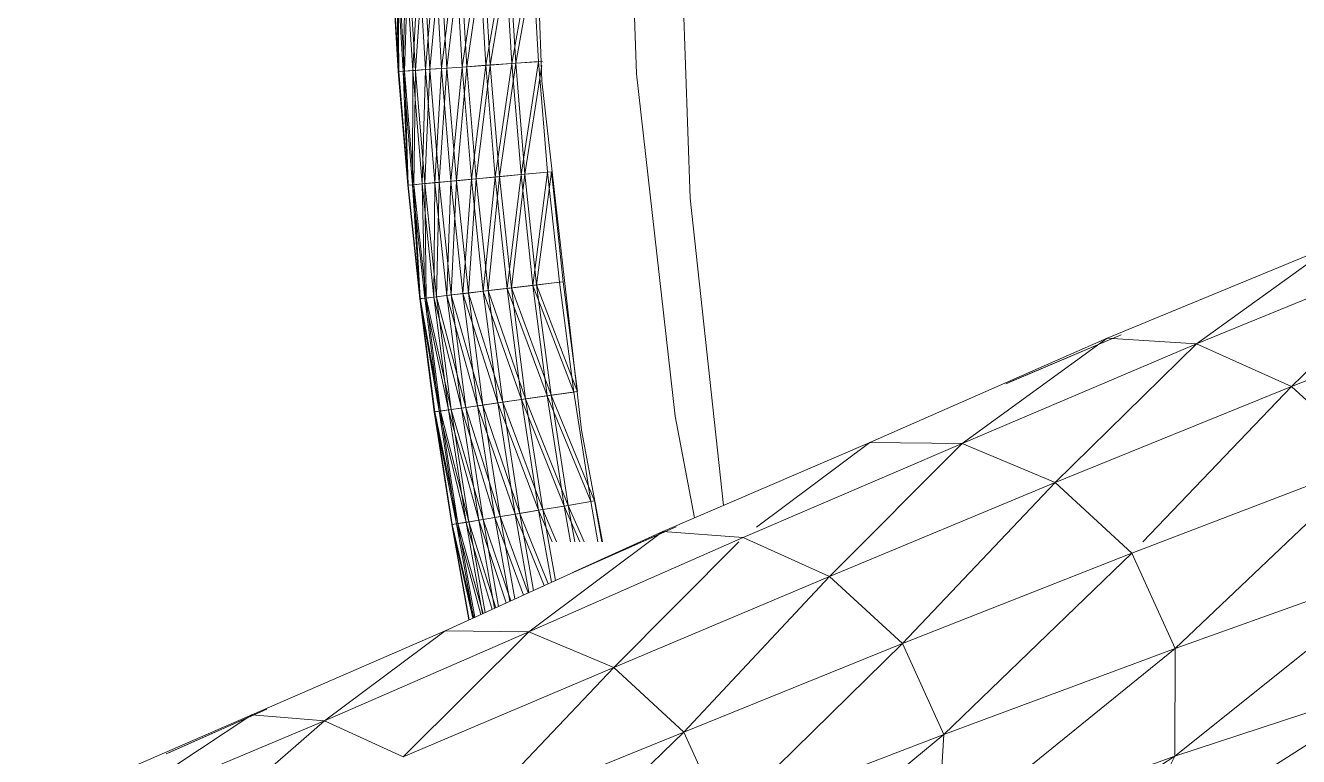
# Model space of a CAD drawing. Header units: millimetres. Extents: x -8591 to 7092, y -1621 to 14390.
# Drawn here: x -4582.94 to -4544.61, y 2624.65 to 2646.67 of the extents above; entities that cross this region are included whole.
import ezdxf

# ---------------------------------------------------------------- set-up
doc = ezdxf.new("R2010")
doc.units = ezdxf.units.MM
doc.layers.add('G-IMPT', color=8, linetype='Continuous', lineweight=9)
doc.layers.add('I-FURN', color=30, linetype='Continuous', lineweight=9)

# ---------------------------------------------------------------- blocks, each defined once
blk = doc.blocks.new('Artificial banana plant 1500mm - Family 4__C1-728657-Begane grond')
at = {"layer": 'G-IMPT'}
for p, q in [((-154.628, -11.871), (-155.018, -1.291)), ((-152.168, -1.291), (-151.778, -11.658)), ((-150.168, -15.409), (-150.518, -5.319)), ((-157.028, -11.457), (-156.518, -8.038)), ((-157.028, -11.457), (-156.518, -8.038)), ((-156.388, -8.032), (-156.888, -11.446)), ((-156.388, -8.032), (-156.888, -11.446)), ((-156.318, -11.405), (-156.518, -8.038)), ((-156.318, -11.405), (-156.518, -8.038)), ((-156.388, -8.032), (-156.188, -11.396)), ((-156.388, -8.032), (-156.188, -11.396)), ((-156.318, -11.405), (-155.728, -8.001)), ((-156.318, -11.405), (-155.728, -8.001)), ((-155.608, -7.995), (-156.188, -11.396)), ((-155.608, -7.995), (-156.188, -11.396)), ((-155.538, -11.35), (-155.728, -8.001)), ((-155.538, -11.35), (-155.728, -8.001)), ((-155.608, -7.995), (-155.418, -11.341)), ((-155.608, -7.995), (-155.418, -11.341)), ((-155.538, -11.35), (-154.928, -7.963)), ((-155.538, -11.35), (-154.928, -7.963)), ((-154.808, -7.957), (-155.418, -11.341)), ((-154.808, -7.957), (-155.418, -11.341)), ((-154.728, -11.294), (-154.928, -7.963)), ((-154.728, -11.294), (-154.928, -7.963)), ((-158.958, -11.593), (-159.158, -8.161)), ((-158.958, -11.593), (-159.158, -8.161)), ((-159.148, -8.161), (-158.938, -11.592)), ((-159.148, -8.161), (-158.958, -11.593)), ((-159.148, -8.161), (-158.938, -11.592)), ((-159.148, -8.161), (-158.958, -11.593)), ((-159.008, -8.155), (-158.808, -11.582)), ((-159.008, -8.155), (-158.958, -11.593)), ((-159.008, -8.155), (-158.808, -11.582)), ((-159.008, -8.155), (-158.958, -11.593)), ((-158.968, -8.153), (-158.938, -11.592)), ((-158.968, -8.153), (-158.768, -11.579)), ((-158.968, -8.153), (-158.938, -11.592)), ((-158.968, -8.153), (-158.768, -11.579)), ((-158.808, -11.582), (-158.728, -8.142)), ((-158.808, -11.582), (-158.728, -8.142)), ((-158.648, -8.138), (-158.768, -11.579)), ((-158.648, -8.138), (-158.768, -11.579)), ((-158.518, -11.561), (-158.728, -8.142)), ((-158.518, -11.561), (-158.728, -8.142)), ((-158.648, -8.138), (-158.438, -11.557)), ((-158.648, -8.138), (-158.438, -11.557)), ((-158.338, -8.124), (-158.518, -11.561)), ((-158.338, -8.124), (-158.518, -11.561)), ((-158.198, -8.116), (-158.438, -11.557)), ((-158.198, -8.116), (-158.438, -11.557)), ((-158.338, -8.124), (-158.138, -11.535)), ((-158.338, -8.124), (-158.138, -11.535)), ((-158.198, -8.116), (-157.998, -11.524)), ((-158.198, -8.116), (-157.998, -11.524)), ((-158.138, -11.535), (-157.848, -8.101)), ((-158.138, -11.535), (-157.848, -8.101)), ((-157.688, -8.093), (-157.998, -11.524)), ((-157.688, -8.093), (-157.998, -11.524)), ((-157.648, -11.5), (-157.848, -8.101)), ((-157.648, -11.5), (-157.848, -8.101)), ((-157.688, -8.093), (-157.488, -11.488)), ((-157.688, -8.093), (-157.488, -11.488)), ((-157.648, -11.5), (-157.228, -8.072)), ((-157.648, -11.5), (-157.228, -8.072)), ((-157.088, -8.065), (-157.488, -11.488)), ((-157.088, -8.065), (-157.488, -11.488)), ((-157.028, -11.457), (-157.228, -8.072)), ((-157.028, -11.457), (-157.228, -8.072)), ((-157.088, -8.065), (-156.888, -11.446)), ((-157.088, -8.065), (-156.888, -11.446)), ((-157.488, -11.488), (-157.998, -11.524)), ((-157.488, -11.488), (-157.998, -11.524)), ((-157.718, -14.928), (-157.488, -11.488)), ((-157.718, -14.928), (-157.488, -11.488)), ((-157.028, -11.457), (-157.648, -11.5)), ((-157.028, -11.457), (-157.648, -11.5)), ((-157.488, -11.488), (-156.888, -11.446)), ((-157.488, -11.488), (-156.888, -11.446)), ((-157.198, -14.879), (-157.488, -11.488)), ((-157.198, -14.879), (-157.488, -11.488)), ((-157.368, -14.894), (-157.028, -11.457)), ((-157.368, -14.894), (-157.028, -11.457)), ((-157.198, -14.879), (-156.888, -11.446)), ((-157.198, -14.879), (-156.888, -11.446)), ((-157.028, -11.457), (-156.318, -11.405)), ((-157.028, -11.457), (-156.318, -11.405)), ((-156.748, -14.836), (-157.028, -11.457)), ((-156.748, -14.836), (-157.028, -11.457)), ((-156.188, -11.396), (-156.888, -11.446)), ((-156.188, -11.396), (-156.888, -11.446)), ((-156.608, -14.821), (-156.888, -11.446)), ((-156.608, -14.821), (-156.888, -11.446)), ((-156.748, -14.836), (-156.318, -11.405)), ((-156.748, -14.836), (-156.318, -11.405)), ((-156.608, -14.821), (-156.188, -11.396)), ((-156.608, -14.821), (-156.188, -11.396)), ((-155.538, -11.35), (-156.318, -11.405)), ((-155.538, -11.35), (-156.318, -11.405)), ((-156.038, -14.769), (-156.318, -11.405)), ((-156.038, -14.769), (-156.318, -11.405)), ((-156.188, -11.396), (-155.418, -11.341)), ((-156.188, -11.396), (-155.418, -11.341)), ((-155.908, -14.757), (-156.188, -11.396)), ((-155.908, -14.757), (-156.188, -11.396)), ((-156.038, -14.769), (-155.538, -11.35)), ((-156.038, -14.769), (-155.538, -11.35)), ((-155.908, -14.757), (-155.418, -11.341)), ((-155.908, -14.757), (-155.418, -11.341)), ((-155.538, -11.35), (-154.728, -11.294)), ((-155.538, -11.35), (-154.728, -11.294)), ((-155.258, -14.695), (-155.538, -11.35)), ((-155.258, -14.695), (-155.538, -11.35)), ((-154.608, -11.285), (-155.418, -11.341)), ((-154.608, -11.285), (-155.418, -11.341)), ((-155.138, -14.684), (-155.418, -11.341)), ((-155.138, -14.684), (-155.418, -11.341)), ((-155.258, -14.695), (-154.728, -11.294)), ((-155.258, -14.695), (-154.728, -11.294)), ((-155.138, -14.684), (-154.628, -11.413)), ((-155.138, -14.684), (-154.628, -11.413)), ((-154.458, -14.619), (-154.728, -11.294)), ((-154.458, -14.619), (-154.728, -11.294)), ((-158.808, -11.582), (-158.958, -11.593)), ((-158.808, -11.582), (-158.958, -11.593)), ((-158.938, -11.592), (-158.958, -11.593)), ((-158.938, -11.592), (-158.958, -11.593)), ((-158.668, -15.018), (-158.958, -11.593)), ((-158.668, -15.018), (-158.958, -11.593)), ((-158.938, -11.592), (-158.768, -11.579)), ((-158.938, -11.592), (-158.768, -11.579)), ((-158.658, -15.015), (-158.938, -11.592)), ((-158.668, -15.018), (-158.938, -11.592)), ((-158.658, -15.015), (-158.938, -11.592)), ((-158.668, -15.018), (-158.938, -11.592)), ((-158.808, -11.582), (-158.518, -11.561)), ((-158.808, -11.582), (-158.518, -11.561)), ((-158.528, -15.004), (-158.808, -11.582)), ((-158.668, -15.018), (-158.808, -11.582)), ((-158.528, -15.004), (-158.808, -11.582)), ((-158.668, -15.018), (-158.808, -11.582)), ((-158.438, -11.557), (-158.768, -11.579)), ((-158.438, -11.557), (-158.768, -11.579)), ((-158.488, -15), (-158.768, -11.579)), ((-158.658, -15.015), (-158.768, -11.579)), ((-158.488, -15), (-158.768, -11.579)), ((-158.658, -15.015), (-158.768, -11.579)), ((-158.528, -15.004), (-158.518, -11.561)), ((-158.528, -15.004), (-158.518, -11.561)), ((-158.138, -11.535), (-158.518, -11.561)), ((-158.138, -11.535), (-158.518, -11.561)), ((-158.238, -14.977), (-158.518, -11.561)), ((-158.238, -14.977), (-158.518, -11.561)), ((-158.488, -15), (-158.438, -11.557)), ((-158.488, -15), (-158.438, -11.557)), ((-158.438, -11.557), (-157.998, -11.524)), ((-158.438, -11.557), (-157.998, -11.524)), ((-158.158, -14.968), (-158.438, -11.557)), ((-158.158, -14.968), (-158.438, -11.557)), ((-158.238, -14.977), (-158.138, -11.535)), ((-158.238, -14.977), (-158.138, -11.535)), ((-158.158, -14.968), (-157.998, -11.524)), ((-158.158, -14.968), (-157.998, -11.524)), ((-158.138, -11.535), (-157.648, -11.5)), ((-158.138, -11.535), (-157.648, -11.5)), ((-157.848, -14.94), (-158.138, -11.535)), ((-157.848, -14.94), (-158.138, -11.535)), ((-157.718, -14.928), (-157.998, -11.524)), ((-157.718, -14.928), (-157.998, -11.524)), ((-157.848, -14.94), (-157.648, -11.5)), ((-157.848, -14.94), (-157.648, -11.5)), ((-157.368, -14.894), (-157.648, -11.5)), ((-157.368, -14.894), (-157.648, -11.5)), ((-154.628, -11.871), (-153.438, -22.391)), ((-151.778, -11.658), (-150.618, -21.966)), ((-157.848, -14.94), (-158.238, -14.977)), ((-157.848, -14.94), (-158.238, -14.977)), ((-157.718, -14.928), (-158.158, -14.968)), ((-157.718, -14.928), (-158.158, -14.968)), ((-157.848, -14.94), (-157.878, -18.384)), ((-157.848, -14.94), (-157.878, -18.384)), ((-157.848, -14.94), (-157.368, -14.894)), ((-157.848, -14.94), (-157.368, -14.894)), ((-157.848, -14.94), (-157.488, -18.338)), ((-157.848, -14.94), (-157.488, -18.338)), ((-157.718, -14.928), (-157.798, -18.374)), ((-157.718, -14.928), (-157.798, -18.374)), ((-157.198, -14.879), (-157.718, -14.928)), ((-157.198, -14.879), (-157.718, -14.928)), ((-157.718, -14.928), (-157.358, -18.321)), ((-157.718, -14.928), (-157.358, -18.321)), ((-157.488, -18.338), (-157.368, -14.894)), ((-157.488, -18.338), (-157.368, -14.894)), ((-156.748, -14.836), (-157.368, -14.894)), ((-156.748, -14.836), (-157.368, -14.894)), ((-157.008, -18.281), (-157.368, -14.894)), ((-157.008, -18.281), (-157.368, -14.894)), ((-157.198, -14.879), (-157.358, -18.321)), ((-157.198, -14.879), (-157.358, -18.321)), ((-156.608, -14.821), (-157.198, -14.879)), ((-156.608, -14.821), (-157.198, -14.879)), ((-157.198, -14.879), (-156.838, -18.262)), ((-157.198, -14.879), (-156.838, -18.262)), ((-157.008, -18.281), (-156.748, -14.836)), ((-157.008, -18.281), (-156.748, -14.836)), ((-156.608, -14.821), (-156.838, -18.262)), ((-156.608, -14.821), (-156.838, -18.262)), ((-156.748, -14.836), (-156.038, -14.769)), ((-156.748, -14.836), (-156.038, -14.769)), ((-156.398, -18.208), (-156.748, -14.836)), ((-156.398, -18.208), (-156.748, -14.836)), ((-155.908, -14.757), (-156.608, -14.821)), ((-155.908, -14.757), (-156.608, -14.821)), ((-156.608, -14.821), (-156.248, -18.191)), ((-156.608, -14.821), (-156.248, -18.191)), ((-156.398, -18.208), (-156.038, -14.769)), ((-156.398, -18.208), (-156.038, -14.769)), ((-155.908, -14.757), (-156.248, -18.191)), ((-155.908, -14.757), (-156.248, -18.191)), ((-155.258, -14.695), (-156.038, -14.769)), ((-155.258, -14.695), (-156.038, -14.769)), ((-155.678, -18.124), (-156.038, -14.769)), ((-155.678, -18.124), (-156.038, -14.769)), ((-155.138, -14.684), (-155.908, -14.757)), ((-155.138, -14.684), (-155.908, -14.757)), ((-155.908, -14.757), (-155.548, -18.109)), ((-155.908, -14.757), (-155.548, -18.109)), ((-155.678, -18.124), (-155.258, -14.695)), ((-155.678, -18.124), (-155.258, -14.695)), ((-155.138, -14.684), (-155.548, -18.109)), ((-155.138, -14.684), (-155.548, -18.109)), ((-155.258, -14.695), (-154.458, -14.619)), ((-155.258, -14.695), (-154.458, -14.619)), ((-154.898, -18.032), (-155.258, -14.695)), ((-154.898, -18.032), (-155.258, -14.695)), ((-154.338, -14.608), (-155.138, -14.684)), ((-154.338, -14.608), (-155.138, -14.684)), ((-155.138, -14.684), (-154.788, -18.018)), ((-155.138, -14.684), (-154.788, -18.018)), ((-154.898, -18.032), (-154.458, -14.619)), ((-154.898, -18.032), (-154.458, -14.619)), ((-154.338, -14.608), (-154.788, -18.018)), ((-154.338, -14.608), (-154.788, -18.018)), ((-154.098, -17.936), (-154.458, -14.619)), ((-154.098, -17.936), (-154.458, -14.619)), ((-154.338, -14.608), (-153.988, -17.923)), ((-154.338, -14.608), (-153.988, -17.923)), ((-158.528, -15.004), (-158.668, -15.018)), ((-158.528, -15.004), (-158.668, -15.018)), ((-158.658, -15.015), (-158.668, -15.018)), ((-158.658, -15.015), (-158.668, -15.018)), ((-158.308, -18.435), (-158.668, -15.018)), ((-158.308, -18.435), (-158.668, -15.018)), ((-158.488, -15), (-158.658, -15.015)), ((-158.488, -15), (-158.658, -15.015)), ((-158.658, -15.015), (-158.298, -18.432)), ((-158.658, -15.015), (-158.298, -18.432)), ((-158.528, -15.004), (-158.238, -14.977)), ((-158.528, -15.004), (-158.238, -14.977)), ((-158.528, -15.004), (-158.158, -18.418)), ((-158.528, -15.004), (-158.308, -18.435)), ((-158.528, -15.004), (-158.158, -18.418)), ((-158.528, -15.004), (-158.308, -18.435)), ((-158.158, -14.968), (-158.488, -15)), ((-158.158, -14.968), (-158.488, -15)), ((-158.488, -15), (-158.298, -18.432)), ((-158.488, -15), (-158.118, -18.413)), ((-158.488, -15), (-158.298, -18.432)), ((-158.488, -15), (-158.118, -18.413)), ((-158.158, -18.418), (-158.238, -14.977)), ((-157.878, -18.384), (-158.238, -14.977)), ((-158.158, -18.418), (-158.238, -14.977)), ((-157.878, -18.384), (-158.238, -14.977)), ((-158.158, -14.968), (-157.798, -18.374)), ((-158.158, -14.968), (-158.118, -18.413)), ((-158.158, -14.968), (-157.798, -18.374)), ((-158.158, -14.968), (-158.118, -18.413)), ((-149.163, -24.661), (-150.168, -15.409)), ((-130.788, -16.81), (-137.608, -19.621)), ((-130.788, -16.81), (-137.608, -19.621)), ((-130.788, -16.81), (-134.918, -19.794)), ((-130.788, -16.81), (-134.918, -19.794)), ((-127.708, -16.83), (-134.918, -19.794)), ((-127.708, -16.83), (-134.918, -19.794)), ((-127.708, -16.83), (-132.058, -21.081)), ((-127.708, -16.83), (-132.058, -21.081)), ((-154.898, -18.032), (-154.098, -17.936)), ((-154.898, -18.032), (-154.098, -17.936)), ((-153.988, -17.923), (-154.788, -18.018)), ((-153.988, -17.923), (-154.788, -18.018)), ((-153.668, -21.246), (-154.098, -17.936)), ((-153.668, -21.246), (-154.098, -17.936)), ((-153.558, -21.229), (-153.988, -17.923)), ((-153.558, -21.229), (-153.988, -17.923)), ((-158.158, -18.418), (-157.878, -18.384)), ((-158.158, -18.418), (-157.878, -18.384)), ((-157.798, -18.374), (-158.118, -18.413)), ((-157.798, -18.374), (-158.118, -18.413)), ((-157.488, -18.338), (-157.878, -18.384)), ((-157.488, -18.338), (-157.878, -18.384)), ((-157.048, -21.727), (-157.878, -18.384)), ((-157.438, -21.782), (-157.878, -18.384)), ((-157.048, -21.727), (-157.878, -18.384)), ((-157.438, -21.782), (-157.878, -18.384)), ((-157.798, -18.374), (-157.358, -18.321)), ((-157.798, -18.374), (-157.358, -18.321)), ((-157.358, -21.77), (-157.798, -18.374)), ((-156.918, -21.708), (-157.798, -18.374)), ((-157.358, -21.77), (-157.798, -18.374)), ((-156.918, -21.708), (-157.798, -18.374)), ((-157.488, -18.338), (-157.008, -18.281)), ((-157.488, -18.338), (-157.008, -18.281)), ((-157.048, -21.727), (-157.488, -18.338)), ((-156.568, -21.658), (-157.488, -18.338)), ((-157.048, -21.727), (-157.488, -18.338)), ((-156.568, -21.658), (-157.488, -18.338)), ((-156.838, -18.262), (-157.358, -18.321)), ((-156.838, -18.262), (-157.358, -18.321)), ((-156.408, -21.635), (-157.358, -18.321)), ((-156.918, -21.708), (-157.358, -18.321)), ((-156.408, -21.635), (-157.358, -18.321)), ((-156.918, -21.708), (-157.358, -18.321)), ((-156.398, -18.208), (-157.008, -18.281)), ((-156.398, -18.208), (-157.008, -18.281)), ((-156.568, -21.658), (-157.008, -18.281)), ((-155.958, -21.571), (-157.008, -18.281)), ((-156.568, -21.658), (-157.008, -18.281)), ((-155.958, -21.571), (-157.008, -18.281)), ((-156.838, -18.262), (-156.248, -18.191)), ((-156.838, -18.262), (-156.248, -18.191)), ((-156.408, -21.635), (-156.838, -18.262)), ((-155.808, -21.551), (-156.838, -18.262)), ((-156.408, -21.635), (-156.838, -18.262)), ((-155.808, -21.551), (-156.838, -18.262)), ((-156.398, -18.208), (-155.678, -18.124)), ((-156.398, -18.208), (-155.678, -18.124)), ((-155.958, -21.571), (-156.398, -18.208)), ((-155.248, -21.47), (-156.398, -18.208)), ((-155.958, -21.571), (-156.398, -18.208)), ((-155.248, -21.47), (-156.398, -18.208)), ((-155.548, -18.109), (-156.248, -18.191)), ((-155.548, -18.109), (-156.248, -18.191)), ((-155.118, -21.452), (-156.248, -18.191)), ((-155.808, -21.551), (-156.248, -18.191)), ((-155.118, -21.452), (-156.248, -18.191)), ((-155.808, -21.551), (-156.248, -18.191)), ((-154.898, -18.032), (-155.678, -18.124)), ((-154.898, -18.032), (-155.678, -18.124)), ((-155.248, -21.47), (-155.678, -18.124)), ((-154.468, -21.359), (-155.678, -18.124)), ((-155.248, -21.47), (-155.678, -18.124)), ((-154.468, -21.359), (-155.678, -18.124)), ((-155.548, -18.109), (-154.788, -18.018)), ((-155.548, -18.109), (-154.788, -18.018)), ((-155.118, -21.452), (-155.548, -18.109)), ((-154.348, -21.343), (-155.548, -18.109)), ((-155.118, -21.452), (-155.548, -18.109)), ((-154.348, -21.343), (-155.548, -18.109)), ((-154.468, -21.359), (-154.898, -18.032)), ((-153.668, -21.246), (-154.898, -18.032)), ((-154.468, -21.359), (-154.898, -18.032)), ((-153.668, -21.246), (-154.898, -18.032)), ((-153.574, -21.186), (-154.788, -18.018)), ((-154.348, -21.343), (-154.788, -18.018)), ((-153.574, -21.186), (-154.788, -18.018)), ((-154.348, -21.343), (-154.788, -18.018)), ((-124.608, -18.129), (-132.058, -21.081)), ((-124.608, -18.129), (-132.058, -21.081)), ((-158.158, -18.418), (-158.308, -18.435)), ((-158.158, -18.418), (-158.308, -18.435)), ((-158.298, -18.432), (-158.308, -18.435)), ((-158.298, -18.432), (-158.308, -18.435)), ((-157.868, -21.843), (-158.308, -18.435)), ((-157.868, -21.843), (-158.308, -18.435)), ((-157.848, -21.84), (-158.308, -18.435)), ((-157.718, -21.821), (-158.308, -18.435)), ((-157.848, -21.84), (-158.308, -18.435)), ((-157.718, -21.821), (-158.308, -18.435)), ((-158.298, -18.432), (-158.118, -18.413)), ((-158.298, -18.432), (-158.118, -18.413)), ((-157.848, -21.84), (-158.298, -18.432)), ((-157.678, -21.816), (-158.298, -18.432)), ((-157.848, -21.84), (-158.298, -18.432)), ((-157.678, -21.816), (-158.298, -18.432)), ((-157.718, -21.821), (-158.158, -18.418)), ((-157.438, -21.782), (-158.158, -18.418)), ((-157.718, -21.821), (-158.158, -18.418)), ((-157.438, -21.782), (-158.158, -18.418)), ((-157.358, -21.77), (-158.118, -18.413)), ((-157.678, -21.816), (-158.118, -18.413)), ((-157.358, -21.77), (-158.118, -18.413)), ((-157.678, -21.816), (-158.118, -18.413)), ((-140.658, -20.994), (-137.188, -19.522)), ((-140.528, -20.937), (-137.188, -19.522)), ((-137.608, -19.621), (-144.758, -22.764)), ((-137.608, -19.621), (-144.758, -22.764)), ((-137.608, -19.621), (-141.978, -22.794)), ((-137.608, -19.621), (-141.978, -22.794)), ((-134.918, -19.794), (-141.978, -22.794)), ((-134.918, -19.794), (-141.978, -22.794)), ((-134.918, -19.794), (-139.178, -23.973)), ((-134.918, -19.794), (-139.178, -23.973)), ((-134.918, -19.794), (-137.608, -19.621)), ((-134.918, -19.794), (-137.608, -19.621)), ((-132.058, -21.081), (-134.918, -19.794)), ((-132.058, -21.081), (-134.918, -19.794)), ((-140.658, -20.994), (-140.528, -20.937)), ((-132.058, -21.081), (-139.178, -23.973)), ((-132.058, -21.081), (-139.178, -23.973)), ((-132.058, -21.081), (-136.534, -25.751)), ((-132.058, -21.081), (-136.534, -25.751)), ((-129.618, -23.316), (-132.058, -21.081)), ((-129.618, -23.316), (-132.058, -21.081)), ((-155.118, -21.452), (-155.808, -21.551)), ((-155.118, -21.452), (-155.808, -21.551)), ((-155.248, -21.47), (-154.468, -21.359)), ((-155.248, -21.47), (-154.468, -21.359)), ((-155.118, -21.452), (-154.348, -21.343)), ((-155.118, -21.452), (-154.348, -21.343)), ((-153.838, -24.657), (-155.118, -21.452)), ((-155.118, -21.452), (-154.598, -24.784)), ((-153.838, -24.657), (-155.118, -21.452)), ((-155.118, -21.452), (-154.598, -24.784)), ((-154.468, -21.359), (-153.668, -21.246)), ((-154.468, -21.359), (-153.668, -21.246)), ((-153.958, -24.676), (-154.468, -21.359)), ((-154.468, -21.359), (-153.158, -24.544)), ((-153.958, -24.676), (-154.468, -21.359)), ((-154.468, -21.359), (-153.158, -24.544)), ((-153.558, -21.229), (-154.348, -21.343)), ((-153.558, -21.229), (-154.348, -21.343)), ((-153.048, -24.524), (-154.348, -21.343)), ((-153.838, -24.657), (-154.348, -21.343)), ((-153.048, -24.524), (-154.348, -21.343)), ((-153.838, -24.657), (-154.348, -21.343)), ((-153.668, -21.246), (-153.158, -24.544)), ((-153.668, -21.246), (-153.158, -24.544)), ((-157.718, -21.821), (-157.868, -21.843)), ((-157.718, -21.821), (-157.868, -21.843)), ((-157.848, -21.84), (-157.868, -21.843)), ((-157.848, -21.84), (-157.868, -21.843)), ((-157.868, -21.843), (-157.338, -25.238)), ((-157.868, -21.843), (-157.338, -25.238)), ((-157.328, -25.237), (-157.868, -21.843)), ((-157.198, -25.215), (-157.868, -21.843)), ((-157.328, -25.237), (-157.868, -21.843)), ((-157.198, -25.215), (-157.868, -21.843)), ((-157.848, -21.84), (-157.678, -21.816)), ((-157.848, -21.84), (-157.678, -21.816)), ((-157.848, -21.84), (-157.328, -25.237)), ((-157.848, -21.84), (-157.158, -25.208)), ((-157.848, -21.84), (-157.328, -25.237)), ((-157.848, -21.84), (-157.158, -25.208)), ((-157.718, -21.821), (-157.438, -21.782)), ((-157.718, -21.821), (-157.438, -21.782)), ((-157.718, -21.821), (-157.198, -25.215)), ((-157.718, -21.821), (-156.908, -25.168)), ((-157.718, -21.821), (-157.198, -25.215)), ((-157.718, -21.821), (-156.908, -25.168)), ((-157.358, -21.77), (-157.678, -21.816)), ((-157.358, -21.77), (-157.678, -21.816)), ((-156.828, -25.155), (-157.678, -21.816)), ((-157.158, -25.208), (-157.678, -21.816)), ((-156.828, -25.155), (-157.678, -21.816)), ((-157.158, -25.208), (-157.678, -21.816)), ((-157.048, -21.727), (-157.438, -21.782)), ((-157.048, -21.727), (-157.438, -21.782)), ((-156.528, -25.104), (-157.438, -21.782)), ((-157.438, -21.782), (-156.908, -25.168)), ((-156.528, -25.104), (-157.438, -21.782)), ((-157.438, -21.782), (-156.908, -25.168)), ((-157.358, -21.77), (-156.918, -21.708)), ((-157.358, -21.77), (-156.918, -21.708)), ((-157.358, -21.77), (-156.828, -25.155)), ((-157.358, -21.77), (-156.398, -25.081)), ((-157.358, -21.77), (-156.828, -25.155)), ((-157.358, -21.77), (-156.398, -25.081)), ((-157.048, -21.727), (-156.568, -21.658)), ((-157.048, -21.727), (-156.568, -21.658)), ((-157.048, -21.727), (-156.528, -25.104)), ((-157.048, -21.727), (-156.048, -25.024)), ((-157.048, -21.727), (-156.528, -25.104)), ((-157.048, -21.727), (-156.048, -25.024)), ((-156.408, -21.635), (-156.918, -21.708)), ((-156.408, -21.635), (-156.918, -21.708)), ((-155.888, -24.997), (-156.918, -21.708)), ((-156.398, -25.081), (-156.918, -21.708)), ((-155.888, -24.997), (-156.918, -21.708)), ((-156.398, -25.081), (-156.918, -21.708)), ((-156.568, -21.658), (-155.958, -21.571)), ((-156.568, -21.658), (-155.958, -21.571)), ((-155.438, -24.923), (-156.568, -21.658)), ((-156.568, -21.658), (-156.048, -25.024)), ((-155.438, -24.923), (-156.568, -21.658)), ((-156.568, -21.658), (-156.048, -25.024)), ((-156.408, -21.635), (-155.808, -21.551)), ((-156.408, -21.635), (-155.808, -21.551)), ((-155.298, -24.898), (-156.408, -21.635)), ((-156.408, -21.635), (-155.888, -24.997)), ((-155.298, -24.898), (-156.408, -21.635)), ((-156.408, -21.635), (-155.888, -24.997)), ((-155.958, -21.571), (-155.248, -21.47)), ((-155.958, -21.571), (-155.248, -21.47)), ((-155.438, -24.923), (-155.958, -21.571)), ((-155.958, -21.571), (-154.728, -24.805)), ((-155.438, -24.923), (-155.958, -21.571)), ((-155.958, -21.571), (-154.728, -24.805)), ((-154.598, -24.784), (-155.808, -21.551)), ((-155.298, -24.898), (-155.808, -21.551)), ((-154.598, -24.784), (-155.808, -21.551)), ((-155.298, -24.898), (-155.808, -21.551)), ((-153.958, -24.676), (-155.248, -21.47)), ((-155.248, -21.47), (-154.728, -24.805)), ((-153.958, -24.676), (-155.248, -21.47)), ((-155.248, -21.47), (-154.728, -24.805)), ((-150.618, -21.966), (-150.036, -25.037)), ((-153.438, -22.391), (-152.802, -25.751)), ((-144.758, -22.764), (-150.988, -25.447)), ((-144.758, -22.764), (-150.988, -25.447)), ((-141.978, -22.794), (-148.568, -25.623)), ((-141.978, -22.794), (-148.568, -25.623)), ((-144.758, -22.764), (-148.163, -25.318)), ((-144.758, -22.764), (-148.163, -25.318)), ((-141.978, -22.794), (-145.968, -26.795)), ((-141.978, -22.794), (-145.968, -26.795)), ((-141.978, -22.794), (-144.758, -22.764)), ((-141.978, -22.794), (-144.758, -22.764)), ((-139.178, -23.973), (-141.978, -22.794)), ((-139.178, -23.973), (-141.978, -22.794)), ((-129.618, -23.316), (-136.868, -26.1)), ((-129.618, -23.316), (-136.868, -26.1)), ((-129.91, -23.593), (-135.558, -28.972)), ((-129.91, -23.593), (-135.558, -28.972)), ((-139.178, -23.973), (-145.968, -26.795)), ((-139.178, -23.973), (-145.968, -26.795)), ((-139.178, -23.973), (-143.768, -28.821)), ((-139.178, -23.973), (-143.768, -28.821)), ((-136.868, -26.1), (-139.178, -23.973)), ((-136.868, -26.1), (-139.178, -23.973)), ((-153.048, -24.524), (-153.838, -24.657)), ((-153.048, -24.524), (-153.838, -24.657)), ((-152.827, -25.751), (-153.048, -24.524)), ((-152.827, -25.751), (-153.048, -24.524)), ((-155.298, -24.898), (-155.888, -24.997)), ((-155.298, -24.898), (-155.888, -24.997)), ((-155.438, -24.923), (-154.728, -24.805)), ((-155.438, -24.923), (-154.728, -24.805)), ((-154.598, -24.784), (-155.298, -24.898)), ((-154.598, -24.784), (-155.298, -24.898)), ((-154.444, -27.02), (-155.298, -24.898)), ((-154.88, -27.219), (-155.298, -24.898)), ((-154.444, -27.02), (-155.298, -24.898)), ((-154.88, -27.219), (-155.298, -24.898)), ((-153.958, -24.676), (-154.728, -24.805)), ((-153.958, -24.676), (-154.728, -24.805)), ((-154.343, -26.974), (-154.728, -24.805)), ((-154.323, -25.751), (-154.728, -24.805)), ((-154.343, -26.974), (-154.728, -24.805)), ((-154.323, -25.751), (-154.728, -24.805)), ((-153.838, -24.657), (-154.598, -24.784)), ((-153.838, -24.657), (-154.598, -24.784)), ((-154.219, -26.917), (-154.598, -24.784)), ((-154.187, -25.751), (-154.598, -24.784)), ((-154.219, -26.917), (-154.598, -24.784)), ((-154.187, -25.751), (-154.598, -24.784)), ((-153.958, -24.676), (-153.158, -24.544)), ((-153.958, -24.676), (-153.158, -24.544)), ((-153.766, -25.751), (-153.958, -24.676)), ((-153.487, -25.751), (-153.958, -24.676)), ((-153.766, -25.751), (-153.958, -24.676)), ((-153.487, -25.751), (-153.958, -24.676)), ((-153.359, -25.751), (-153.838, -24.657)), ((-153.642, -25.751), (-153.838, -24.657)), ((-153.359, -25.751), (-153.838, -24.657)), ((-153.642, -25.751), (-153.838, -24.657)), ((-152.945, -25.751), (-153.158, -24.544)), ((-152.945, -25.751), (-153.158, -24.544)), ((-157.198, -25.215), (-157.338, -25.238)), ((-157.198, -25.215), (-157.338, -25.238)), ((-157.328, -25.237), (-157.338, -25.238)), ((-157.328, -25.237), (-157.338, -25.238)), ((-156.829, -28.108), (-157.338, -25.238)), ((-156.829, -28.108), (-157.338, -25.238)), ((-156.709, -28.053), (-157.338, -25.238)), ((-156.709, -28.053), (-157.338, -25.238)), ((-157.328, -25.237), (-157.158, -25.208)), ((-157.328, -25.237), (-157.158, -25.208)), ((-156.82, -28.103), (-157.328, -25.237)), ((-156.676, -28.038), (-157.328, -25.237)), ((-156.828, -28.107), (-157.328, -25.237)), ((-156.82, -28.103), (-157.328, -25.237)), ((-156.676, -28.038), (-157.328, -25.237)), ((-156.828, -28.107), (-157.328, -25.237)), ((-157.198, -25.215), (-156.908, -25.168)), ((-157.198, -25.215), (-156.908, -25.168)), ((-156.688, -28.043), (-157.198, -25.215)), ((-156.468, -27.943), (-157.198, -25.215)), ((-156.688, -28.043), (-157.198, -25.215)), ((-156.468, -27.943), (-157.198, -25.215)), ((-156.828, -25.155), (-157.158, -25.208)), ((-156.828, -25.155), (-157.158, -25.208)), ((-156.4, -27.912), (-157.158, -25.208)), ((-156.649, -28.026), (-157.158, -25.208)), ((-156.4, -27.912), (-157.158, -25.208)), ((-156.649, -28.026), (-157.158, -25.208)), ((-156.528, -25.104), (-156.908, -25.168)), ((-156.528, -25.104), (-156.908, -25.168)), ((-156.13, -27.789), (-156.908, -25.168)), ((-156.418, -27.92), (-156.908, -25.168)), ((-156.13, -27.789), (-156.908, -25.168)), ((-156.418, -27.92), (-156.908, -25.168)), ((-156.828, -25.155), (-156.398, -25.081)), ((-156.828, -25.155), (-156.398, -25.081)), ((-156.342, -27.886), (-156.828, -25.155)), ((-156.019, -27.738), (-156.828, -25.155)), ((-156.342, -27.886), (-156.828, -25.155)), ((-156.019, -27.738), (-156.828, -25.155)), ((-156.528, -25.104), (-156.048, -25.024)), ((-156.528, -25.104), (-156.048, -25.024)), ((-156.055, -27.755), (-156.528, -25.104)), ((-155.706, -27.596), (-156.528, -25.104)), ((-156.055, -27.755), (-156.528, -25.104)), ((-155.706, -27.596), (-156.528, -25.104)), ((-155.888, -24.997), (-156.398, -25.081)), ((-155.888, -24.997), (-156.398, -25.081)), ((-155.565, -27.532), (-156.398, -25.081)), ((-155.931, -27.698), (-156.398, -25.081)), ((-155.565, -27.532), (-156.398, -25.081)), ((-155.931, -27.698), (-156.398, -25.081)), ((-155.438, -24.923), (-156.048, -25.024)), ((-155.438, -24.923), (-156.048, -25.024)), ((-155.597, -27.546), (-156.048, -25.024)), ((-155.183, -27.358), (-156.048, -25.024)), ((-155.597, -27.546), (-156.048, -25.024)), ((-155.183, -27.358), (-156.048, -25.024)), ((-155.444, -27.476), (-155.888, -24.997)), ((-155.043, -27.294), (-155.888, -24.997)), ((-155.444, -27.476), (-155.888, -24.997)), ((-155.043, -27.294), (-155.888, -24.997)), ((-155.021, -27.284), (-155.438, -24.923)), ((-154.565, -27.075), (-155.438, -24.923)), ((-155.021, -27.284), (-155.438, -24.923)), ((-154.565, -27.075), (-155.438, -24.923)), ((-150.988, -25.447), (-157.538, -28.431)), ((-150.988, -25.447), (-157.538, -28.431)), ((-150.988, -25.447), (-155.018, -28.466)), ((-150.988, -25.447), (-155.018, -28.466)), ((-148.568, -25.623), (-155.018, -28.466)), ((-148.568, -25.623), (-155.018, -28.466)), ((-153.758, -26.707), (-150.588, -25.301)), ((-153.638, -26.652), (-150.588, -25.301)), ((-153.638, -26.652), (-150.988, -25.447)), ((-153.638, -26.652), (-150.988, -25.447)), ((-148.568, -25.623), (-150.988, -25.447)), ((-148.568, -25.623), (-150.988, -25.447)), ((-145.968, -26.795), (-148.568, -25.623)), ((-145.968, -26.795), (-148.568, -25.623)), ((-152.468, -29.543), (-148.696, -25.751)), ((-152.468, -29.543), (-148.696, -25.751)), ((-136.868, -26.1), (-143.768, -28.821)), ((-136.868, -26.1), (-143.768, -28.821)), ((-136.868, -26.1), (-142.528, -31.558)), ((-136.868, -26.1), (-142.528, -31.558)), ((-135.558, -28.972), (-136.868, -26.1)), ((-135.558, -28.972), (-136.868, -26.1)), ((-128.248, -26.337), (-135.568, -32.21)), ((-128.248, -26.337), (-135.568, -32.21)), ((-128.248, -26.337), (-135.558, -28.972)), ((-128.248, -26.337), (-135.558, -28.972)), ((-153.758, -26.707), (-157.538, -28.431)), ((-153.758, -26.707), (-157.538, -28.431)), ((-153.758, -26.707), (-153.638, -26.652)), ((-152.468, -29.543), (-145.968, -26.795)), ((-152.468, -29.543), (-145.968, -26.795)), ((-150.358, -31.482), (-145.968, -26.795)), ((-150.358, -31.482), (-145.968, -26.795)), ((-143.768, -28.821), (-145.968, -26.795)), ((-143.768, -28.821), (-145.968, -26.795)), ((-157.538, -28.431), (-163.358, -30.97)), ((-157.538, -28.431), (-163.358, -30.97)), ((-157.538, -28.431), (-161.178, -31.147)), ((-157.538, -28.431), (-161.178, -31.147)), ((-155.018, -28.466), (-161.178, -31.147)), ((-155.018, -28.466), (-161.178, -31.147)), ((-158.808, -32.232), (-155.018, -28.466)), ((-158.808, -32.232), (-155.018, -28.466)), ((-155.018, -28.466), (-157.538, -28.431)), ((-155.018, -28.466), (-157.538, -28.431)), ((-152.468, -29.543), (-155.018, -28.466)), ((-152.468, -29.543), (-155.018, -28.466)), ((-150.358, -31.482), (-143.768, -28.821)), ((-150.358, -31.482), (-143.768, -28.821)), ((-143.768, -28.821), (-149.168, -34.1)), ((-143.768, -28.821), (-149.168, -34.1)), ((-142.528, -31.558), (-143.768, -28.821)), ((-142.528, -31.558), (-143.768, -28.821)), ((-135.558, -28.972), (-142.728, -34.767)), ((-135.558, -28.972), (-142.728, -34.767)), ((-135.558, -28.972), (-142.528, -31.558)), ((-135.558, -28.972), (-142.528, -31.558)), ((-135.568, -32.21), (-135.558, -28.972)), ((-135.568, -32.21), (-135.558, -28.972)), ((-152.468, -29.543), (-158.808, -32.232)), ((-152.468, -29.543), (-158.808, -32.232)), ((-156.788, -34.097), (-152.468, -29.543)), ((-152.468, -29.543), (-156.788, -34.097)), ((-152.468, -29.543), (-156.788, -34.097)), ((-150.358, -31.482), (-152.468, -29.543)), ((-150.358, -31.482), (-152.468, -29.543)), ((-150.358, -31.482), (-152.468, -29.543)), ((-128.468, -29.867), (-137.188, -35.426)), ((-128.468, -29.867), (-137.188, -35.426)), ((-128.468, -29.867), (-135.568, -32.21)), ((-128.468, -29.867), (-135.568, -32.21)), ((-163.358, -30.97), (-170.178, -33.922)), ((-163.358, -30.97), (-170.178, -33.922)), ((-163.358, -30.97), (-167.928, -33.978)), ((-163.358, -30.97), (-167.928, -33.978)), ((-162.908, -30.799), (-165.938, -32.14)), ((-162.908, -30.799), (-165.818, -32.087)), ((-161.178, -31.147), (-163.358, -30.97)), ((-161.178, -31.147), (-163.358, -30.97)), ((-161.178, -31.147), (-167.928, -33.978)), ((-161.178, -31.147), (-167.928, -33.978)), ((-165.588, -34.992), (-161.178, -31.147)), ((-165.588, -34.992), (-161.178, -31.147)), ((-158.808, -32.232), (-161.178, -31.147)), ((-158.808, -32.232), (-161.178, -31.147)), ((-150.358, -31.482), (-156.788, -34.097)), ((-150.358, -31.482), (-156.788, -34.097)), ((-150.358, -31.482), (-156.788, -34.097)), ((-150.358, -31.482), (-155.648, -36.616)), ((-150.358, -31.482), (-155.648, -36.616)), ((-150.358, -31.482), (-149.168, -34.1)), ((-150.358, -31.482), (-149.168, -34.1)), ((-142.528, -31.558), (-149.178, -37.056)), ((-142.528, -31.558), (-149.178, -37.056)), ((-142.528, -31.558), (-149.168, -34.1)), ((-142.528, -31.558), (-149.168, -34.1)), ((-142.728, -34.767), (-142.528, -31.558)), ((-142.728, -34.767), (-142.528, -31.558)), ((-165.938, -32.14), (-165.818, -32.087)), ((-144.838, -38.183), (-135.568, -32.21)), ((-144.838, -38.183), (-135.568, -32.21)), ((-135.568, -32.21), (-142.728, -34.767)), ((-135.568, -32.21), (-142.728, -34.767)), ((-137.188, -35.426), (-135.568, -32.21)), ((-137.188, -35.426), (-135.568, -32.21))]:
    blk.add_line(p, q, dxfattribs=at)
blk = doc.blocks.new('Artificial banana plant 1500mm - Family 4__C2-728658-Begane grond')
blk.add_blockref('Artificial banana plant 1500mm - Family 4__C1-728657-Begane grond', (0, 0))
blk = doc.blocks.new('Artificial banana plant 1500mm - Family 4-728656-Begane grond')
blk.add_blockref('Artificial banana plant 1500mm - Family 4__C2-728658-Begane grond', (0, 0))
blk = doc.blocks.new('Artificial banana plant 1500mm - Ny märkning-728662-Begane grond')
blk.add_blockref('Artificial banana plant 1500mm - Family 4-728656-Begane grond', (0, 0))

msp = doc.modelspace()

# ---------------------------------------------------------------- block references
at = {"layer": 'I-FURN'}
msp.add_blockref('Artificial banana plant 1500mm - Ny märkning-728662-Begane grond', (-4412.758, 2656.875), dxfattribs=at)

doc.saveas('drawing.dxf')
